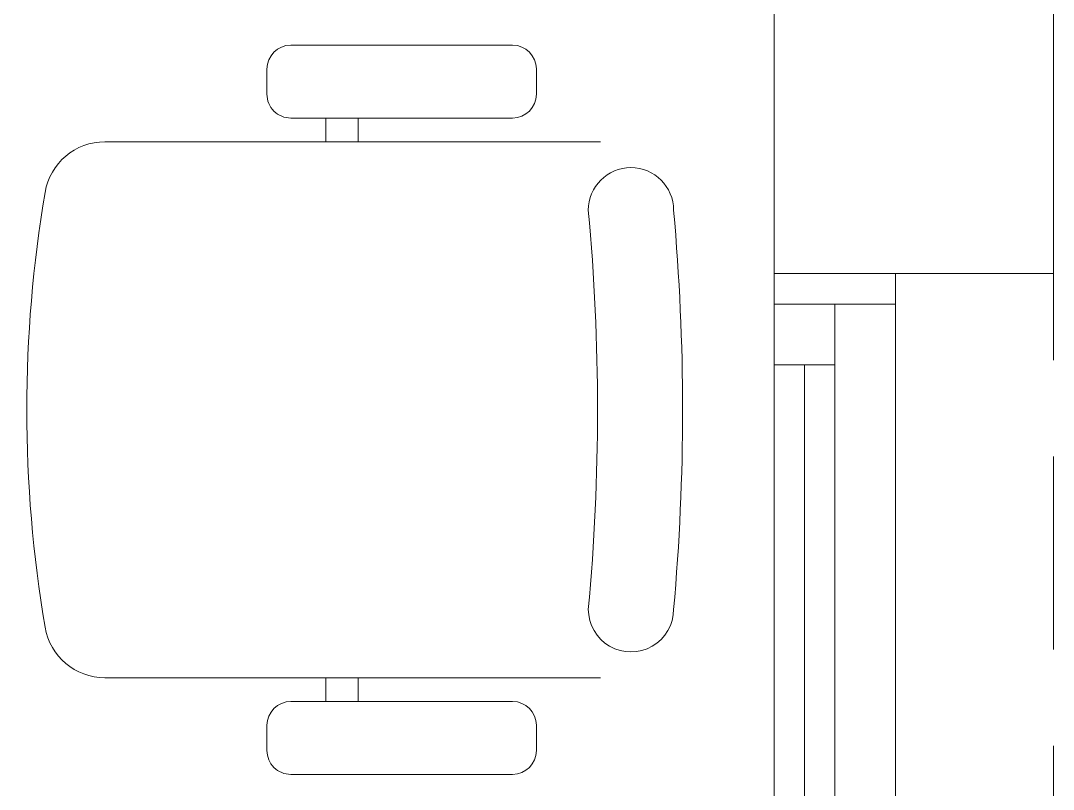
# Model space of a CAD drawing. Header units: inches. Extents: x -501855 to 57169, y -29325 to 19878.
# Drawn here: x 48198 to 49048, y -10522 to -9889 of the extents above; entities that cross this region are included whole.
import ezdxf

# ---------------------------------------------------------------- set-up
doc = ezdxf.new("R2010")
doc.units = ezdxf.units.IN
doc.header["$LTSCALE"] = 25
doc.header["$MEASUREMENT"] = 0
doc.linetypes.add('00-Ground Floor$0$HIDDEN', pattern=[9.525, 6.35, -3.175])
doc.linetypes.add('DASHDOT', pattern=[25.4, 12.7, -6.35, 0, -6.35])
doc.layers.get('0').update_dxf_attribs({"color": 8})
for name, color, linetype, lineweight in [('00-Ground Floor$0$Aluminum', 251, 'Continuous', 5), ('00-Ground Floor$0$LOADING', 253, 'Continuous', 5), ('00-Ground Floor$0$NEW Wall', 166, 'Continuous', 5), ('00-Ground Floor$0$Proj', 251, 'Continuous', 5), ('00-Ground Floor$0$Walls', 251, 'Continuous', 5), ('E-LITE-CLNG-CNDT', 6, 'DASHDOT', 35)]:
    doc.layers.add(name, color=color, linetype=linetype, lineweight=lineweight)

# ---------------------------------------------------------------- blocks, each defined once
blk = doc.blocks.new('*X154')
at = {"color": 0}
for p, q in [((5, 3), (5, 3)), ((5, 3), (5, 3)), ((5, 3), (5, 3)), ((5, 3), (5, 3)), ((5, 3), (5, 3)), ((5, 3), (5, 3)), ((5, 3), (5, 3)), ((5, 3), (5, 3)), ((5, 3), (5, 3)), ((5, 3), (5, 3)), ((5, 3), (5, 3)), ((5, 3), (5, 3)), ((5, 3), (5, 3)), ((5, 3), (5, 3)), ((5, 3), (5, 3)), ((5, 3), (5, 3)), ((5, 3), (5, 3)), ((5, 3), (5, 3)), ((5, 3), (5, 3)), ((5, 3), (5, 3)), ((5, 3), (5, 3)), ((5, 3), (5, 3)), ((5, 3), (5, 3)), ((5, 3), (5, 3)), ((5, 3), (5, 3)), ((5, 3), (5, 3)), ((5, 3), (5, 3)), ((5, 3), (5, 3)), ((5, 3), (5, 3)), ((5, 3), (5, 3)), ((5, 3), (5, 3)), ((5, 3), (5, 3)), ((5, 3), (5, 3)), ((5, 3), (5, 3)), ((5, 3), (5, 3)), ((5, 3), (5, 3)), ((5, 3), (5, 3)), ((5, 3), (5, 3)), ((5, 3), (5, 3)), ((5, 3), (5, 3)), ((5, 3), (5, 3)), ((5, 3), (5, 3)), ((5, 3), (5, 3)), ((5, 3), (5, 3)), ((5, 3), (5, 3)), ((5, 3), (5, 3)), ((5, 3), (5, 3)), ((5, 3), (5, 3)), ((5, 3), (5, 3)), ((5, 3), (5, 3)), ((5, 3), (5, 3)), ((5, 3), (5, 3)), ((5, 3), (5, 3)), ((5, 3), (5, 3)), ((5, 3), (5, 3)), ((5, 3), (5, 3)), ((5, 3), (5, 3)), ((5, 3), (5, 3)), ((5, 3), (5, 3)), ((5, 3), (5, 3)), ((5, 3), (5, 3)), ((5, 3), (5, 3)), ((5, 3), (5, 3)), ((5, 3), (5, 3)), ((5, 3), (5, 3)), ((5, 3), (5, 3)), ((6, 3), (5, 3)), ((5, 3), (5, 3)), ((6, 3), (5, 3)), ((5, 3), (5, 3)), ((6, 3), (5, 3)), ((5, 3), (5, 3)), ((6, 3), (5, 3)), ((5, 3), (5, 3)), ((5, 3), (5, 3)), ((5, 3), (5, 3)), ((5, 3), (5, 3)), ((5, 3), (5, 3)), ((5, 3), (5, 3)), ((5, 3), (5, 3)), ((5, 3), (5, 3)), ((5, 3), (5, 3)), ((5, 3), (5, 3)), ((5, 3), (5, 3)), ((5, 3), (5, 3)), ((5, 3), (5, 3)), ((5, 3), (5, 3)), ((5, 3), (5, 3)), ((5, 3), (5, 3)), ((5, 3), (5, 3)), ((5, 3), (5, 3)), ((5, 3), (5, 3)), ((5, 3), (5, 3)), ((5, 3), (5, 3)), ((5, 3), (5, 3)), ((5, 3), (5, 3)), ((6, 3), (6, 3)), ((6, 3), (6, 3)), ((6, 3), (6, 3)), ((6, 3), (6, 3)), ((6, 3), (6, 3)), ((6, 3), (6, 3)), ((6, 3), (6, 3)), ((6, 3), (6, 3)), ((6, 3), (6, 3)), ((6, 3), (6, 3)), ((6, 3), (6, 3)), ((6, 3), (6, 3)), ((6, 3), (6, 3)), ((6, 3), (6, 3)), ((6, 3), (6, 3)), ((6, 3), (6, 3)), ((6, 3), (6, 3)), ((6, 3), (6, 3)), ((6, 3), (6, 3)), ((6, 3), (6, 3)), ((6, 3), (6, 3)), ((6, 3), (6, 3)), ((6, 3), (6, 3)), ((6, 3), (6, 3)), ((6, 3), (6, 3)), ((6, 3), (6, 3)), ((6, 3), (6, 3)), ((6, 3), (6, 3)), ((6, 3), (6, 3)), ((6, 3), (6, 3)), ((6, 3), (6, 3)), ((6, 3), (6, 3)), ((6, 3), (6, 3)), ((6, 3), (6, 3)), ((6, 3), (6, 3)), ((6, 3), (6, 3)), ((6, 3), (6, 3)), ((6, 3), (6, 3)), ((6, 3), (6, 3)), ((6, 3), (6, 3)), ((6, 3), (6, 3)), ((6, 3), (6, 3)), ((6, 3), (6, 3)), ((6, 3), (6, 3)), ((6, 3), (6, 3)), ((6, 3), (6, 3)), ((6, 3), (6, 3)), ((6, 3), (6, 3)), ((6, 3), (6, 3)), ((6, 3), (6, 3)), ((6, 3), (6, 3)), ((6, 3), (6, 3)), ((6, 3), (6, 3)), ((6, 3), (6, 3)), ((6, 3), (6, 3)), ((6, 3), (6, 3)), ((6, 3), (6, 3)), ((6, 3), (6, 3)), ((6, 3), (6, 3)), ((6, 3), (6, 3)), ((6, 3), (6, 3)), ((6, 3), (6, 3)), ((6, 3), (6, 3)), ((6, 3), (6, 3)), ((6, 3), (6, 3)), ((6, 3), (6, 3)), ((6, 3), (6, 3)), ((6, 3), (6, 3)), ((6, 3), (6, 3)), ((6, 3), (6, 3)), ((6, 3), (6, 3)), ((6, 3), (6, 3)), ((6, 3), (6, 3)), ((6, 3), (6, 3)), ((6, 3), (6, 3)), ((6, 3), (6, 3)), ((6, 3), (6, 3)), ((6, 3), (6, 3)), ((6, 3), (6, 3)), ((6, 3), (6, 3)), ((6, 3), (6, 3)), ((6, 3), (6, 3)), ((6, 3), (6, 3)), ((6, 3), (6, 3)), ((6, 3), (6, 3)), ((6, 3), (6, 3)), ((6, 3), (6, 3)), ((6, 3), (6, 3)), ((6, 3), (6, 3)), ((6, 3), (6, 3)), ((6, 3), (6, 3)), ((6, 3), (6, 3)), ((6, 3), (6, 3)), ((6, 3), (6, 3)), ((6, 3), (6, 3)), ((6, 3), (6, 3)), ((6, 3), (6, 3)), ((6, 3), (6, 3)), ((6, 3), (6, 3)), ((6, 3), (6, 3)), ((6, 3), (6, 3)), ((6, 3), (6, 3)), ((6, 3), (6, 3)), ((6, 3), (6, 3)), ((6, 3), (6, 3)), ((6, 3), (6, 3)), ((6, 3), (6, 3)), ((6, 3), (6, 3)), ((6, 3), (6, 3)), ((6, 3), (6, 3)), ((6, 3), (6, 3)), ((6, 3), (6, 3)), ((6, 3), (6, 3)), ((6, 3), (6, 3)), ((6, 3), (6, 3)), ((6, 3), (6, 3)), ((6, 3), (6, 3)), ((6, 3), (6, 3)), ((6, 3), (6, 3)), ((6, 3), (6, 3)), ((6, 3), (6, 3)), ((6, 3), (6, 3)), ((6, 3), (6, 3)), ((6, 3), (6, 3)), ((6, 3), (6, 3)), ((6, 3), (6, 3)), ((6, 3), (6, 3)), ((6, 3), (6, 3)), ((6, 3), (6, 3)), ((6, 3), (6, 3)), ((6, 3), (6, 3)), ((6, 3), (6, 3)), ((6, 3), (6, 3)), ((6, 3), (6, 3)), ((6, 3), (6, 3)), ((6, 3), (6, 3)), ((6, 3), (6, 3)), ((6, 3), (6, 3)), ((6, 3), (6, 3)), ((6, 3), (6, 3)), ((6, 3), (6, 3)), ((6, 3), (6, 3)), ((6, 3), (6, 3)), ((6, 3), (6, 3)), ((6, 3), (6, 3)), ((6, 3), (6, 3)), ((6, 3), (6, 3)), ((6, 3), (6, 3)), ((6, 3), (6, 3)), ((6, 3), (6, 3)), ((6, 3), (6, 3)), ((6, 3), (6, 3)), ((6, 3), (6, 3)), ((6, 3), (6, 3)), ((6, 3), (6, 3)), ((6, 3), (6, 3)), ((6, 3), (6, 3)), ((6, 3), (6, 3)), ((6, 3), (6, 3)), ((6, 3), (6, 3)), ((6, 3), (6, 3)), ((6, 3), (6, 3)), ((6, 3), (6, 3)), ((6, 3), (6, 3)), ((6, 3), (6, 3)), ((6, 3), (6, 3)), ((6, 3), (6, 3)), ((6, 3), (6, 3)), ((6, 3), (6, 3)), ((6, 3), (6, 3)), ((6, 3), (6, 3)), ((6, 3), (6, 3)), ((6, 3), (6, 3)), ((6, 3), (6, 3)), ((6, 3), (6, 3)), ((6, 3), (6, 3)), ((6, 3), (6, 3)), ((6, 3), (6, 3)), ((6, 3), (6, 3)), ((6, 3), (6, 3)), ((6, 3), (6, 3)), ((6, 3), (6, 3)), ((6, 3), (6, 3)), ((6, 3), (6, 3)), ((6, 3), (6, 3)), ((6, 3), (6, 3)), ((6, 3), (6, 3)), ((6, 3), (6, 3)), ((6, 3), (6, 3)), ((6, 3), (6, 3)), ((6, 3), (6, 3)), ((6, 3), (6, 3)), ((6, 3), (6, 3)), ((6, 3), (6, 3)), ((6, 3), (6, 3)), ((6, 3), (6, 3)), ((6, 3), (6, 3)), ((6, 3), (6, 3)), ((6, 3), (6, 3)), ((6, 3), (6, 3)), ((6, 3), (6, 3)), ((6, 3), (6, 3)), ((6, 3), (6, 3)), ((6, 3), (6, 3)), ((6, 3), (5, 3)), ((6, 3), (5, 3)), ((6, 3), (5, 3)), ((6, 3), (5, 3)), ((6, 3), (5, 3)), ((6, 3), (6, 3)), ((6, 3), (6, 3)), ((6, 3), (6, 3)), ((6, 3), (6, 3)), ((6, 3), (6, 3)), ((6, 3), (6, 3)), ((6, 3), (6, 3)), ((6, 3), (6, 3)), ((6, 3), (6, 3)), ((6, 3), (6, 3)), ((6, 3), (6, 3)), ((6, 3), (6, 3)), ((6, 3), (6, 3)), ((6, 3), (6, 3)), ((6, 3), (6, 3)), ((6, 3), (6, 3)), ((6, 3), (6, 3)), ((6, 3), (6, 3)), ((6, 3), (6, 3)), ((6, 3), (6, 3)), ((6, 3), (6, 3)), ((6, 3), (6, 3)), ((6, 3), (6, 3)), ((6, 3), (6, 3)), ((6, 3), (6, 3)), ((6, 3), (6, 3)), ((6, 3), (6, 3)), ((6, 3), (6, 3)), ((6, 3), (6, 3)), ((6, 3), (6, 3)), ((6, 3), (6, 3)), ((6, 3), (6, 3)), ((6, 3), (6, 3)), ((6, 3), (6, 3)), ((6, 3), (6, 3)), ((6, 3), (6, 3)), ((6, 3), (6, 3)), ((6, 3), (6, 3)), ((6, 3), (6, 3)), ((6, 3), (6, 3)), ((6, 3), (6, 3)), ((6, 3), (6, 3)), ((6, 3), (6, 3)), ((6, 3), (6, 3)), ((6, 3), (6, 3)), ((6, 3), (6, 3)), ((6, 3), (6, 3)), ((6, 3), (6, 3)), ((6, 3), (6, 3)), ((6, 3), (6, 3)), ((6, 3), (6, 3)), ((6, 3), (6, 3)), ((6, 3), (6, 3)), ((6, 3), (6, 3)), ((6, 3), (6, 3)), ((6, 3), (6, 3)), ((6, 3), (6, 3)), ((6, 3), (6, 3)), ((6, 3), (6, 3)), ((6, 3), (6, 3)), ((6, 3), (6, 3)), ((6, 3), (6, 3)), ((6, 3), (6, 3)), ((6, 3), (6, 3)), ((6, 3), (6, 3)), ((6, 3), (6, 3)), ((6, 3), (6, 3)), ((6, 3), (6, 3)), ((6, 3), (6, 3)), ((6, 3), (6, 3)), ((6, 3), (6, 3)), ((6, 3), (6, 3)), ((6, 3), (6, 3)), ((6, 3), (6, 3)), ((6, 3), (6, 3)), ((6, 3), (6, 3)), ((6, 3), (6, 3)), ((6, 3), (6, 3)), ((6, 3), (6, 3)), ((6, 3), (6, 3)), ((6, 3), (6, 3)), ((6, 3), (6, 3)), ((6, 3), (6, 3)), ((6, 3), (6, 3)), ((6, 3), (6, 3)), ((6, 3), (6, 3)), ((6, 3), (6, 3)), ((6, 3), (6, 3)), ((6, 3), (6, 3)), ((6, 3), (6, 3)), ((6, 3), (6, 3)), ((6, 3), (6, 3)), ((6, 3), (6, 3)), ((6, 3), (6, 3)), ((6, 3), (6, 3)), ((6, 3), (6, 3)), ((6, 3), (6, 3)), ((6, 3), (6, 3)), ((6, 3), (6, 3)), ((6, 3), (6, 3)), ((6, 3), (6, 3)), ((6, 3), (6, 3)), ((6, 3), (6, 3)), ((6, 3), (6, 3)), ((6, 3), (6, 3)), ((6, 3), (6, 3)), ((6, 3), (6, 3)), ((6, 3), (6, 3)), ((6, 3), (6, 3)), ((6, 3), (6, 3)), ((6, 3), (6, 3)), ((6, 3), (6, 3)), ((6, 3), (6, 3)), ((6, 3), (6, 3)), ((6, 3), (6, 3)), ((6, 3), (6, 3)), ((6, 3), (6, 3)), ((6, 3), (6, 3)), ((6, 3), (6, 3)), ((6, 3), (6, 3)), ((6, 3), (6, 3)), ((6, 3), (6, 3)), ((6, 3), (6, 3)), ((6, 3), (6, 3)), ((6, 3), (6, 3)), ((6, 3), (6, 3)), ((6, 3), (6, 3)), ((6, 3), (6, 3)), ((6, 3), (6, 3)), ((6, 3), (6, 3)), ((6, 3), (6, 3)), ((6, 3), (6, 3)), ((6, 3), (6, 3)), ((6, 3), (6, 3)), ((6, 3), (6, 3)), ((6, 3), (6, 3)), ((6, 3), (6, 3)), ((6, 3), (6, 3)), ((6, 3), (6, 3)), ((6, 3), (6, 3)), ((6, 3), (6, 3)), ((6, 3), (6, 3)), ((6, 3), (6, 3)), ((6, 3), (6, 3)), ((6, 3), (6, 3)), ((6, 3), (6, 3)), ((6, 3), (6, 3)), ((6, 3), (6, 3)), ((6, 3), (6, 3)), ((6, 3), (6, 3)), ((6, 3), (6, 3)), ((6, 3), (6, 3)), ((6, 3), (6, 3)), ((6, 3), (6, 3)), ((6, 3), (6, 3)), ((6, 3), (6, 3)), ((6, 3), (6, 3)), ((6, 3), (6, 3)), ((6, 3), (6, 3)), ((6, 3), (6, 3)), ((6, 3), (6, 3)), ((6, 3), (6, 3)), ((6, 3), (6, 3)), ((6, 3), (6, 3)), ((6, 3), (6, 3)), ((6, 3), (6, 3)), ((6, 3), (6, 3)), ((6, 3), (6, 3)), ((6, 3), (6, 3)), ((6, 3), (6, 3)), ((6, 3), (6, 3)), ((6, 3), (6, 3)), ((6, 3), (6, 3)), ((6, 3), (6, 3)), ((6, 3), (6, 3)), ((6, 3), (6, 3)), ((6, 3), (6, 3)), ((6, 3), (6, 3)), ((6, 3), (6, 3)), ((6, 3), (6, 3)), ((6, 3), (6, 3)), ((6, 3), (6, 3)), ((6, 3), (6, 3)), ((6, 3), (6, 3)), ((6, 3), (6, 3)), ((6, 3), (6, 3)), ((6, 3), (6, 3)), ((6, 3), (6, 3)), ((6, 3), (6, 3)), ((6, 3), (6, 3)), ((6, 3), (6, 3)), ((6, 3), (6, 3)), ((6, 3), (6, 3)), ((6, 3), (6, 3)), ((6, 3), (6, 3)), ((6, 3), (6, 3)), ((6, 3), (6, 3)), ((6, 3), (6, 3)), ((6, 3), (6, 3)), ((6, 3), (6, 3)), ((6, 3), (6, 3)), ((6, 3), (6, 3)), ((6, 3), (6, 3)), ((6, 3), (6, 3)), ((6, 3), (6, 3)), ((6, 3), (6, 3)), ((6, 3), (6, 3)), ((6, 3), (6, 3)), ((6, 3), (6, 3)), ((6, 3), (6, 3)), ((6, 3), (6, 3)), ((6, 3), (6, 3)), ((6, 3), (6, 3)), ((6, 3), (6, 3)), ((6, 3), (6, 3)), ((6, 3), (6, 3)), ((6, 3), (6, 3)), ((6, 3), (6, 3)), ((6, 3), (6, 3)), ((6, 3), (6, 3)), ((6, 3), (6, 3)), ((6, 3), (6, 3)), ((6, 3), (6, 3)), ((6, 3), (6, 3)), ((6, 3), (6, 3)), ((6, 3), (6, 3)), ((6, 3), (6, 3)), ((6, 3), (6, 3)), ((6, 3), (6, 3)), ((6, 3), (6, 3)), ((6, 3), (6, 3)), ((6, 3), (6, 3)), ((6, 3), (6, 3)), ((6, 3), (6, 3)), ((6, 3), (6, 3)), ((6, 3), (6, 3)), ((6, 3), (6, 3)), ((6, 3), (6, 3)), ((6, 3), (6, 3)), ((6, 3), (6, 3)), ((6, 3), (6, 3)), ((6, 3), (6, 3)), ((6, 3), (6, 3)), ((6, 3), (6, 3)), ((6, 3), (6, 3)), ((6, 3), (6, 3)), ((6, 3), (6, 3)), ((6, 3), (6, 3)), ((6, 3), (6, 3)), ((6, 3), (6, 3)), ((6, 3), (6, 3)), ((6, 3), (6, 3)), ((6, 3), (6, 3)), ((6, 3), (6, 3)), ((6, 3), (6, 3)), ((6, 3), (6, 3)), ((6, 3), (6, 3)), ((6, 3), (6, 3)), ((6, 3), (6, 3)), ((6, 3), (6, 3)), ((6, 3), (6, 3)), ((6, 3), (6, 3)), ((6, 3), (6, 3)), ((6, 3), (6, 3)), ((6, 3), (6, 3)), ((6, 3), (6, 3)), ((6, 3), (6, 3)), ((6, 3), (6, 3)), ((6, 3), (6, 3)), ((6, 3), (6, 3)), ((6, 3), (6, 3)), ((6, 3), (6, 3)), ((6, 3), (6, 3)), ((6, 3), (6, 3)), ((6, 3), (6, 3)), ((6, 3), (6, 3)), ((6, 3), (6, 3)), ((6, 3), (6, 3)), ((6, 3), (6, 3)), ((6, 3), (6, 3)), ((6, 3), (6, 3)), ((6, 3), (6, 3)), ((6, 3), (6, 3)), ((6, 3), (6, 3)), ((6, 3), (6, 3)), ((6, 3), (6, 3)), ((6, 3), (6, 3)), ((6, 3), (6, 3)), ((6, 3), (6, 3)), ((6, 3), (6, 3)), ((6, 3), (6, 3)), ((6, 3), (6, 3)), ((6, 3), (6, 3)), ((6, 3), (6, 3)), ((6, 3), (6, 3)), ((6, 3), (6, 3)), ((6, 3), (6, 3)), ((6, 3), (6, 3)), ((6, 3), (6, 3)), ((6, 3), (6, 3)), ((6, 3), (6, 3)), ((6, 3), (6, 3)), ((6, 3), (6, 3)), ((6, 3), (6, 3)), ((6, 3), (6, 3)), ((6, 3), (6, 3)), ((6, 3), (6, 3)), ((6, 3), (6, 3)), ((6, 3), (6, 3)), ((6, 3), (6, 3)), ((6, 3), (6, 3)), ((6, 3), (6, 3)), ((6, 3), (6, 3)), ((6, 3), (6, 3)), ((6, 3), (6, 3)), ((6, 3), (6, 3)), ((6, 3), (6, 3))]:
    blk.add_line(p, q, dxfattribs=at)
blk = doc.blocks.new('*X155')
at = {"color": 0}
for p, q in [((13, 1), (13, 1)), ((13, 1), (13, 1)), ((13, 1), (13, 1)), ((13, 1), (13, 1)), ((13, 1), (13, 1)), ((13, 1), (13, 1)), ((13, 1), (13, 1)), ((13, 1), (13, 1)), ((13, 1), (13, 1)), ((13, 1), (13, 1)), ((13, 1), (13, 1)), ((13, 1), (13, 1)), ((13, 1), (13, 1)), ((13, 1), (13, 1)), ((13, 1), (13, 1)), ((13, 1), (14, 1)), ((13, 1), (14, 1)), ((13, 1), (14, 1)), ((13, 1), (13, 1)), ((13, 1), (13, 1)), ((13, 1), (13, 1)), ((13, 1), (13, 1)), ((13, 1), (13, 1)), ((13, 1), (13, 1)), ((13, 1), (13, 1)), ((13, 1), (13, 1)), ((13, 1), (13, 1)), ((13, 1), (13, 1)), ((13, 1), (13, 1)), ((13, 1), (13, 1)), ((13, 1), (13, 1)), ((13, 1), (13, 1)), ((13, 1), (13, 1)), ((13, 1), (13, 1)), ((13, 1), (13, 1)), ((13, 1), (13, 1)), ((13, 1), (13, 1)), ((13, 1), (13, 1)), ((13, 1), (13, 1)), ((13, 1), (13, 1)), ((13, 1), (13, 1)), ((13, 1), (13, 1)), ((13, 1), (13, 1)), ((13, 1), (13, 1)), ((13, 1), (13, 1)), ((13, 1), (13, 1)), ((13, 1), (13, 1)), ((13, 1), (13, 1)), ((13, 1), (13, 1)), ((13, 1), (13, 1)), ((13, 1), (13, 1)), ((13, 1), (13, 1)), ((13, 1), (13, 1)), ((13, 1), (13, 1)), ((13, 1), (13, 1)), ((13, 1), (13, 1)), ((13, 1), (13, 1)), ((13, 1), (13, 1)), ((13, 1), (13, 1)), ((13, 1), (13, 1)), ((13, 1), (13, 1)), ((13, 1), (13, 1)), ((13, 1), (13, 1)), ((13, 1), (13, 1)), ((13, 1), (13, 1)), ((13, 1), (13, 1)), ((13, 1), (13, 1)), ((13, 1), (13, 1)), ((13, 1), (13, 1)), ((13, 1), (13, 1)), ((13, 1), (13, 1)), ((13, 1), (13, 1)), ((13, 1), (13, 1)), ((13, 1), (13, 1)), ((13, 1), (13, 1)), ((13, 1), (13, 1)), ((13, 1), (13, 1)), ((13, 1), (13, 1)), ((13, 1), (13, 1)), ((13, 1), (13, 1)), ((13, 1), (13, 1)), ((13, 1), (13, 1)), ((13, 1), (13, 1)), ((13, 1), (13, 1)), ((13, 1), (13, 1)), ((13, 1), (13, 1)), ((13, 1), (13, 1)), ((13, 1), (13, 1)), ((13, 1), (13, 1)), ((13, 1), (13, 1)), ((13, 1), (13, 1)), ((13, 1), (13, 1)), ((13, 1), (13, 1)), ((13, 1), (13, 1)), ((13, 1), (13, 1)), ((13, 1), (13, 1)), ((13, 1), (13, 1)), ((13, 1), (13, 1)), ((13, 1), (13, 1)), ((13, 1), (13, 1)), ((13, 1), (13, 1)), ((13, 1), (13, 1)), ((13, 1), (13, 1)), ((13, 1), (13, 1)), ((13, 1), (13, 1)), ((13, 1), (13, 1)), ((13, 1), (13, 1)), ((13, 1), (13, 1)), ((13, 1), (13, 1)), ((13, 1), (13, 1)), ((13, 1), (13, 1)), ((13, 1), (13, 1)), ((13, 1), (13, 1)), ((13, 1), (13, 1)), ((13, 1), (13, 1)), ((13, 1), (13, 1)), ((13, 1), (13, 1)), ((13, 1), (13, 1)), ((13, 1), (13, 1)), ((13, 1), (13, 1)), ((13, 1), (13, 1)), ((13, 1), (13, 1)), ((13, 1), (13, 1)), ((13, 1), (14, 1)), ((13, 0), (13, 0)), ((13, 0), (13, 0)), ((13, 0), (13, 0)), ((13, 0), (13, 0)), ((13, 0), (13, 0)), ((13, 0), (13, 0)), ((13, 0), (13, 0)), ((13, 0), (13, 0)), ((13, 0), (13, 0)), ((13, 0), (13, 0)), ((13, 0), (13, 0)), ((13, 0), (13, 0)), ((13, 0), (13, 0)), ((13, 0), (13, 0)), ((13, 0), (13, 0)), ((13, 0), (13, 0)), ((13, 0), (13, 0)), ((13, 0), (13, 0)), ((13, 0), (13, 0)), ((13, 0), (13, 0)), ((13, 0), (13, 0)), ((13, 0), (13, 0)), ((13, 0), (13, 0)), ((13, 0), (13, 0)), ((13, 0), (13, 0)), ((13, 0), (13, 0)), ((13, 0), (13, 0)), ((13, 0), (13, 0)), ((13, 0), (13, 0)), ((13, 0), (13, 0)), ((13, 0), (13, 0)), ((13, 0), (13, 0)), ((13, 0), (13, 0)), ((13, 0), (13, 0)), ((13, 0), (13, 0)), ((13, 0), (13, 0)), ((13, 0), (13, 0)), ((13, 0), (13, 0)), ((13, 0), (13, 0)), ((13, 0), (13, 0)), ((13, 0), (13, 0)), ((13, 0), (13, 0)), ((13, 0), (13, 0)), ((13, 0), (13, 0)), ((13, 0), (13, 0)), ((13, 0), (13, 0)), ((13, 0), (13, 0)), ((13, 0), (13, 0)), ((13, 0), (14, 0)), ((13, 0), (14, 0)), ((13, 0), (13, 0)), ((13, 0), (14, 0)), ((14, 1), (14, 1)), ((14, 1), (14, 1)), ((14, 1), (14, 1)), ((14, 1), (14, 1)), ((14, 1), (14, 1)), ((14, 1), (14, 1)), ((14, 1), (14, 1)), ((14, 1), (14, 1)), ((14, 1), (14, 1)), ((14, 1), (14, 1)), ((14, 1), (14, 1)), ((14, 1), (14, 1)), ((14, 1), (14, 1)), ((14, 1), (14, 1)), ((14, 1), (14, 1)), ((14, 1), (14, 1)), ((14, 1), (14, 1)), ((14, 1), (14, 1)), ((14, 1), (14, 1)), ((14, 1), (14, 1)), ((14, 1), (14, 1)), ((14, 1), (14, 1)), ((14, 1), (14, 1)), ((14, 1), (14, 1)), ((14, 1), (14, 1)), ((14, 1), (14, 1)), ((14, 1), (14, 1)), ((14, 1), (14, 1)), ((14, 1), (14, 1)), ((14, 1), (14, 1)), ((14, 1), (14, 1)), ((14, 1), (14, 1)), ((14, 1), (14, 1)), ((14, 1), (14, 1)), ((14, 1), (14, 1)), ((14, 1), (14, 1)), ((14, 1), (14, 1)), ((14, 1), (14, 1)), ((14, 1), (14, 1)), ((14, 1), (14, 1)), ((14, 1), (14, 1)), ((14, 1), (14, 1)), ((14, 1), (14, 1)), ((14, 1), (14, 1)), ((14, 1), (14, 1)), ((14, 1), (14, 1)), ((14, 1), (14, 1)), ((14, 1), (14, 1)), ((14, 1), (14, 1)), ((14, 1), (14, 1)), ((14, 1), (14, 1)), ((14, 1), (14, 1)), ((14, 1), (14, 1)), ((14, 1), (14, 1)), ((14, 1), (14, 1)), ((14, 1), (14, 1)), ((14, 1), (14, 1)), ((14, 1), (14, 1)), ((14, 1), (14, 1)), ((14, 1), (14, 1)), ((14, 1), (14, 1)), ((14, 1), (14, 1)), ((14, 1), (14, 1)), ((14, 1), (14, 1)), ((14, 1), (14, 1)), ((14, 1), (14, 1)), ((14, 1), (14, 1)), ((14, 1), (14, 1)), ((14, 1), (14, 1)), ((14, 1), (14, 1)), ((14, 1), (14, 1)), ((14, 1), (14, 1)), ((14, 1), (14, 1)), ((14, 1), (14, 1)), ((14, 1), (14, 1)), ((14, 1), (14, 1)), ((14, 1), (14, 1)), ((14, 1), (14, 1)), ((14, 1), (14, 1)), ((14, 1), (14, 1)), ((14, 1), (14, 1)), ((14, 1), (14, 1)), ((14, 1), (14, 1)), ((14, 1), (14, 1)), ((14, 1), (14, 1)), ((14, 1), (14, 1)), ((14, 1), (14, 1)), ((14, 1), (14, 1)), ((14, 1), (14, 1)), ((14, 1), (14, 1)), ((14, 1), (14, 1)), ((14, 1), (14, 1)), ((14, 1), (14, 1)), ((14, 1), (14, 1)), ((14, 0), (14, 0)), ((14, 0), (14, 0)), ((14, 0), (14, 0)), ((14, 0), (14, 0)), ((14, 0), (14, 0)), ((14, 0), (14, 0)), ((14, 0), (14, 0)), ((14, 0), (14, 0)), ((14, 0), (14, 0)), ((14, 0), (14, 0)), ((14, 0), (14, 0)), ((14, 0), (14, 0)), ((14, 0), (14, 0)), ((14, 0), (14, 0)), ((14, 0), (14, 0)), ((14, 0), (14, 0)), ((14, 0), (14, 0)), ((14, 0), (14, 0)), ((14, 0), (14, 0)), ((14, 0), (14, 0)), ((14, 0), (14, 0)), ((14, 0), (14, 0)), ((14, 0), (14, 0)), ((14, 0), (14, 0)), ((14, 0), (14, 0)), ((14, 0), (14, 0)), ((14, 0), (14, 0)), ((14, 0), (14, 0)), ((14, 0), (14, 0)), ((14, 0), (14, 0)), ((14, 0), (14, 0)), ((14, 0), (14, 0)), ((14, 0), (14, 0)), ((14, 0), (14, 0)), ((14, 0), (14, 0)), ((14, 0), (14, 0)), ((14, 0), (14, 0)), ((14, 0), (14, 0)), ((14, 0), (14, 0)), ((14, 0), (14, 0)), ((14, 0), (14, 0)), ((14, 0), (14, 0)), ((14, 0), (14, 0)), ((14, 0), (14, 0)), ((14, 0), (14, 0)), ((14, 0), (14, 0)), ((14, 0), (14, 0)), ((14, 0), (14, 0)), ((13, 0), (13, 0)), ((13, 0), (14, 0)), ((13, 0), (13, 0)), ((13, 0), (14, 0)), ((13, 0), (13, 0)), ((13, 0), (14, 0)), ((13, 0), (13, 0)), ((13, 0), (13, 0)), ((13, 0), (13, 0)), ((13, 0), (13, 0)), ((13, 0), (14, 0)), ((13, 0), (13, 0)), ((13, 0), (14, 0)), ((13, 0), (13, 0)), ((13, 0), (14, 0)), ((13, 0), (13, 0)), ((13, 0), (14, 0)), ((13, 0), (13, 0)), ((13, 0), (14, 0)), ((13, 0), (13, 0)), ((13, 0), (14, 0)), ((13, 0), (13, 0)), ((13, 0), (14, 0)), ((13, 0), (13, 0)), ((13, 0), (13, 0)), ((13, 0), (13, 0)), ((13, 0), (14, 0)), ((13, 0), (13, 0)), ((13, 0), (14, 0)), ((13, 0), (13, 0)), ((13, 0), (14, 0)), ((13, 0), (13, 0)), ((13, 0), (14, 0)), ((13, 0), (13, 0)), ((13, 0), (13, 0)), ((13, 0), (13, 0)), ((13, 0), (13, 0)), ((13, 0), (13, 0)), ((13, 0), (13, 0)), ((13, 0), (13, 0)), ((13, 0), (13, 0)), ((13, 0), (13, 0)), ((13, 0), (13, 0)), ((13, 0), (13, 0)), ((13, 0), (13, 0)), ((13, 0), (13, 0)), ((13, 0), (13, 0)), ((13, 0), (13, 0)), ((13, 0), (13, 0)), ((13, 0), (13, 0)), ((13, 0), (13, 0)), ((13, 0), (13, 0)), ((13, 0), (13, 0)), ((13, 0), (13, 0)), ((13, 0), (13, 0)), ((13, 0), (13, 0)), ((13, 0), (13, 0)), ((13, 0), (13, 0)), ((13, 0), (13, 0)), ((13, 0), (13, 0)), ((13, 0), (13, 0)), ((13, 0), (13, 0)), ((13, 0), (13, 0)), ((13, 0), (13, 0)), ((13, -1), (13, -1)), ((13, -1), (13, -1)), ((13, -1), (13, -1)), ((13, -1), (13, -1)), ((13, -1), (13, -1)), ((13, -1), (14, -1)), ((13, -1), (13, -1)), ((14, 0), (14, 0)), ((14, 0), (14, 0)), ((14, 0), (14, 0)), ((14, 0), (14, 0)), ((14, 0), (14, 0)), ((14, 0), (14, 0)), ((14, 0), (14, 0)), ((14, 0), (14, 0)), ((14, 0), (14, 0)), ((14, 0), (14, 0)), ((14, 0), (14, 0)), ((14, 0), (14, 0)), ((14, 0), (14, 0)), ((14, 0), (14, 0)), ((14, 0), (14, 0)), ((13, 0), (14, 0)), ((14, 0), (14, 0)), ((14, 0), (14, 0)), ((14, 0), (14, 0)), ((14, 0), (14, 0)), ((14, 0), (14, 0)), ((14, 0), (14, 0)), ((14, 0), (14, 0)), ((14, 0), (14, 0)), ((14, 0), (14, 0)), ((14, 0), (14, 0)), ((14, 0), (14, 0)), ((14, 0), (14, 0)), ((14, 0), (14, 0)), ((14, 0), (14, 0)), ((14, 0), (14, 0)), ((14, 0), (14, 0)), ((14, 0), (14, 0)), ((14, 0), (14, 0)), ((14, 0), (14, 0)), ((14, 0), (14, 0)), ((14, 0), (14, 0)), ((14, 0), (14, 0)), ((14, 0), (14, 0)), ((14, 0), (14, 0)), ((14, 0), (14, 0)), ((14, 0), (14, 0)), ((14, 0), (14, 0)), ((14, 0), (14, 0)), ((14, 0), (14, 0)), ((14, 0), (14, 0)), ((14, 0), (14, 0)), ((14, 0), (14, 0)), ((14, 0), (14, 0)), ((14, 0), (14, 0)), ((14, -1), (14, -1)), ((14, -1), (14, -1)), ((14, -1), (14, -1)), ((14, -1), (14, -1)), ((14, -1), (14, -1))]:
    blk.add_line(p, q, dxfattribs=at)
blk = doc.blocks.new('00-Ground Floor$0$GF21018-P')
at = {"color": 0}
for p, q in [((-0.2207, 0.47563), (-0.2207, 0.0675)), ((0.22049, 0.47563), (0.22049, 0.0675)), ((-0.2806, 0.34221), (-0.25983, 0.34221)), ((0.25963, 0.34221), (0.2804, 0.34221)), ((-0.30021, 0.32259), (-0.30021, 0.14)), ((-0.24021, 0.32259), (-0.24021, 0.14)), ((0.24001, 0.32259), (0.24001, 0.14)), ((0.30001, 0.32259), (0.30001, 0.14)), ((-0.24021, 0.29372), (-0.2207, 0.29372)), ((0.22049, 0.29372), (0.24001, 0.29372)), ((-0.24021, 0.26708), (-0.2207, 0.26708)), ((0.22049, 0.26708), (0.24001, 0.26708)), ((-0.2806, 0.12039), (-0.25983, 0.12039)), ((0.25963, 0.12039), (0.2804, 0.12039))]:
    blk.add_line(p, q, dxfattribs=at)
for points in [[(0.24001, 0.29372), (0.24001, 0.29372), (0.24001, 0.29372), (0.24001, 0.29372), (0.24001, 0.29372), (0.24001, 0.29372), (0.24001, 0.29372), (0.24001, 0.29372), (0.24001, 0.29372), (0.24001, 0.29372), (0.24001, 0.29372), (0.24001, 0.29372), (0.24001, 0.29372), (0.24001, 0.29372), (0.24001, 0.29372), (0.24001, 0.29372), (0.24001, 0.29372), (0.24001, 0.29372), (0.24001, 0.29372), (0.24001, 0.29372), (0.24001, 0.29372), (0.24001, 0.29372), (0.24001, 0.29372), (0.24001, 0.29372), (0.24001, 0.29372), (0.24001, 0.29372), (0.24001, 0.29372), (0.24001, 0.29372), (0.24001, 0.29372), (0.24001, 0.29372), (0.24001, 0.29372), (0.24001, 0.29372), (0.24001, 0.29372), (0.24001, 0.29372), (0.24001, 0.29372), (0.24001, 0.29372), (0.24001, 0.29372), (0.24001, 0.29372), (0.24001, 0.29372), (0.24001, 0.29372), (0.24001, 0.29372), (0.24001, 0.29372), (0.24001, 0.29372), (0.24001, 0.29372), (0.24001, 0.29372), (0.24001, 0.29372), (0.24001, 0.29372), (0.24001, 0.29372), (0.24001, 0.29372), (0.24001, 0.29372), (0.24001, 0.29372), (0.24001, 0.29372), (0.24001, 0.29372), (0.24001, 0.29372), (0.24001, 0.29372), (0.24001, 0.29372), (0.24001, 0.29372), (0.24001, 0.29372), (0.24001, 0.29372), (0.24001, 0.29372), (0.24001, 0.29372), (0.24001, 0.29372), (0.24001, 0.29372), (0.24001, 0.29372), (0.24001, 0.29372), (0.24001, 0.29372), (0.24001, 0.29372), (0.24001, 0.29372), (0.24001, 0.29372), (0.24001, 0.29372), (0.24001, 0.29372), (0.24001, 0.29372), (0.24001, 0.29372), (0.24001, 0.29372), (0.24001, 0.29372), (0.24001, 0.29372), (0.24001, 0.29372), (0.24001, 0.29372), (0.24001, 0.29372), (0.24001, 0.29372), (0.24001, 0.29372), (0.24001, 0.29372), (0.24001, 0.29372), (0.24001, 0.29372), (0.24001, 0.29372), (0.24001, 0.29372), (0.24001, 0.29372), (0.24001, 0.29372), (0.24001, 0.29372), (0.24001, 0.29372), (0.24001, 0.29372), (0.24001, 0.29372), (0.24001, 0.29372), (0.24001, 0.29372), (0.24001, 0.29372), (0.24001, 0.29372), (0.24001, 0.29372), (0.24001, 0.29372), (0.24001, 0.29372), (0.24001, 0.29372), (0.24001, 0.29372), (0.24001, 0.29372), (0.24001, 0.29372), (0.24001, 0.29372), (0.24001, 0.29372), (0.24001, 0.29372), (0.24001, 0.29372), (0.24001, 0.29372), (0.24001, 0.29372), (0.24001, 0.29372), (0.24001, 0.29372), (0.24001, 0.29372), (0.24001, 0.29372), (0.24001, 0.29372), (0.24001, 0.29372), (0.24001, 0.29372), (0.24001, 0.29372), (0.24001, 0.29372), (0.24001, 0.29372), (0.24001, 0.29372), (0.24001, 0.29372), (0.24001, 0.29372), (0.24001, 0.29372), (0.24001, 0.29372), (0.24001, 0.29372), (0.24001, 0.29372), (0.24001, 0.29372), (0.24001, 0.29372), (0.24001, 0.29372), (0.24001, 0.29372), (0.24001, 0.29372), (0.24001, 0.29372), (0.24001, 0.29372), (0.24001, 0.29372), (0.24001, 0.29372), (0.24001, 0.29372), (0.24001, 0.29372), (0.24001, 0.29372), (0.24001, 0.29372), (0.24001, 0.29372), (0.24001, 0.29372), (0.24001, 0.29372), (0.24001, 0.29372), (0.24001, 0.29372), (0.24001, 0.29372), (0.24001, 0.29372), (0.24001, 0.29372), (0.24001, 0.29372), (0.24001, 0.29372), (0.24001, 0.29372), (0.24001, 0.29372), (0.24001, 0.29372), (0.24001, 0.29372), (0.24001, 0.29372), (0.24001, 0.29372), (0.24001, 0.29372), (0.24001, 0.29372), (0.24001, 0.29372), (0.24001, 0.29372), (0.24001, 0.29372), (0.24001, 0.29372), (0.24001, 0.29372), (0.24001, 0.29372), (0.24001, 0.29372), (0.24001, 0.29372), (0.24001, 0.29372), (0.24001, 0.29372), (0.24001, 0.29372), (0.24001, 0.29372), (0.24001, 0.29372), (0.24001, 0.29372), (0.24001, 0.29372), (0.24001, 0.29372), (0.24001, 0.29372), (0.24001, 0.29372), (0.24001, 0.29372), (0.24001, 0.29372), (0.24001, 0.29372), (0.24001, 0.29372), (0.24001, 0.29372), (0.24001, 0.29372), (0.24001, 0.29372), (0.24001, 0.29372), (0.24001, 0.29372), (0.24001, 0.29372), (0.24001, 0.29372), (0.24001, 0.29372), (0.24001, 0.29372), (0.24001, 0.29372), (0.24001, 0.29372), (0.24001, 0.29372), (0.24001, 0.29372), (0.24001, 0.29372), (0.24001, 0.29372), (0.24001, 0.29372), (0.24001, 0.29372), (0.24001, 0.29372), (0.24001, 0.29372), (0.24001, 0.29372), (0.24001, 0.29372), (0.24001, 0.29372), (0.24001, 0.29372), (0.24001, 0.29372), (0.24001, 0.29372), (0.24001, 0.29372), (0.24001, 0.29372), (0.24001, 0.29372), (0.24001, 0.29372), (0.24001, 0.29372), (0.24001, 0.29372), (0.24001, 0.29372), (0.24001, 0.29372), (0.24001, 0.29372), (0.24001, 0.29372), (0.24001, 0.29372), (0.24001, 0.29372), (0.24001, 0.29372), (0.24001, 0.29372), (0.24001, 0.29372), (0.24001, 0.29372), (0.24001, 0.29372), (0.24001, 0.29372), (0.24001, 0.29372), (0.24001, 0.29372), (0.24001, 0.29372), (0.24001, 0.29372), (0.24001, 0.29372), (0.24001, 0.29372), (0.24001, 0.29372), (0.24001, 0.29372), (0.24001, 0.29372), (0.24001, 0.29372), (0.24001, 0.29372), (0.24001, 0.29372), (0.24001, 0.29372), (0.24001, 0.29372), (0.24001, 0.29372), (0.24001, 0.29372), (0.24001, 0.29372), (0.24001, 0.29372), (0.24001, 0.29372), (0.24001, 0.29372), (0.24001, 0.29372), (0.24001, 0.29372), (0.24001, 0.29372), (0.24001, 0.29372), (0.24001, 0.29372), (0.24001, 0.29372), (0.24001, 0.29372), (0.24001, 0.29372), (0.24001, 0.29372), (0.24001, 0.29372), (0.24001, 0.29372), (0.24001, 0.29372), (0.24001, 0.29372), (0.24001, 0.29372), (0.24001, 0.29372), (0.24001, 0.29372), (0.24001, 0.29372), (0.24001, 0.29372), (0.24001, 0.29372), (0.24001, 0.29372), (0.24001, 0.29372), (0.24001, 0.29372), (0.24001, 0.29372), (0.24001, 0.29372), (0.24001, 0.29372), (0.24001, 0.29372), (0.24001, 0.29372), (0.24001, 0.29372), (0.24001, 0.29372), (0.24001, 0.29372), (0.24001, 0.29372), (0.24001, 0.29372), (0.24001, 0.29372), (0.24001, 0.29372), (0.24001, 0.29372)], [(0.24001, 0.29372), (0.24001, 0.29372), (0.24001, 0.29372), (0.24001, 0.29372), (0.24001, 0.29372), (0.24001, 0.29372), (0.24001, 0.29372), (0.24001, 0.29372), (0.24001, 0.29372), (0.24001, 0.29372), (0.24001, 0.29372), (0.24001, 0.29372), (0.24001, 0.29372), (0.24001, 0.29372), (0.24001, 0.29372), (0.24001, 0.29372), (0.24001, 0.29372), (0.24001, 0.29372), (0.24001, 0.29372), (0.24001, 0.29372), (0.24001, 0.29372), (0.24001, 0.29372), (0.24001, 0.29372), (0.24001, 0.29372), (0.24001, 0.29372), (0.24001, 0.29372), (0.24001, 0.29372), (0.24001, 0.29372), (0.24001, 0.29372), (0.24001, 0.29372), (0.24001, 0.29372), (0.24001, 0.29372), (0.24001, 0.29372), (0.24001, 0.29372), (0.24001, 0.29372), (0.24001, 0.29372), (0.24001, 0.29372), (0.24001, 0.29372), (0.24001, 0.29372), (0.24001, 0.29372), (0.24001, 0.29372), (0.24001, 0.29372), (0.24001, 0.29372), (0.24001, 0.29372), (0.24001, 0.29372), (0.24001, 0.29372), (0.24001, 0.29372), (0.24001, 0.29372), (0.24001, 0.29372), (0.24001, 0.29372), (0.24001, 0.29372), (0.24001, 0.29372), (0.24001, 0.29372), (0.24001, 0.29372), (0.24001, 0.29372), (0.24001, 0.29372), (0.24001, 0.29372), (0.24001, 0.29372), (0.24001, 0.29372), (0.24001, 0.29372), (0.24001, 0.29372), (0.24001, 0.29372), (0.24001, 0.29372), (0.24001, 0.29372), (0.24001, 0.29372), (0.24001, 0.29372), (0.24001, 0.29372), (0.24001, 0.29372), (0.24001, 0.29372), (0.24001, 0.29372), (0.24001, 0.29372), (0.24001, 0.29372), (0.24001, 0.29372), (0.24001, 0.29372), (0.24001, 0.29372), (0.24001, 0.29372), (0.24001, 0.29372), (0.24001, 0.29372), (0.24001, 0.29372), (0.24001, 0.29372), (0.24001, 0.29372), (0.24001, 0.29372), (0.24001, 0.29372), (0.24001, 0.29372), (0.24001, 0.29372), (0.24001, 0.29372), (0.24001, 0.29372), (0.24001, 0.29372), (0.24001, 0.29372), (0.24001, 0.29372), (0.24001, 0.29372), (0.24001, 0.29372), (0.24001, 0.29372), (0.24001, 0.29372), (0.24001, 0.29372), (0.24001, 0.29372), (0.24001, 0.29372), (0.24001, 0.29372), (0.24001, 0.29372), (0.24001, 0.29372), (0.24001, 0.29372), (0.24001, 0.29372), (0.24001, 0.29372), (0.24001, 0.29372), (0.24001, 0.29372), (0.24001, 0.29372), (0.24001, 0.29372), (0.24001, 0.29372), (0.24001, 0.29372), (0.24001, 0.29372), (0.24001, 0.29372), (0.24001, 0.29372), (0.24001, 0.29372), (0.24001, 0.29372), (0.24001, 0.29372), (0.24001, 0.29372), (0.24001, 0.29372), (0.24001, 0.29372), (0.24001, 0.29372), (0.24001, 0.29372), (0.24001, 0.29372), (0.24001, 0.29372), (0.24001, 0.29372), (0.24001, 0.29372), (0.24001, 0.29372), (0.24001, 0.29372), (0.24001, 0.29372), (0.24001, 0.29372), (0.24001, 0.29372), (0.24001, 0.29372), (0.24001, 0.29372), (0.24001, 0.29372), (0.24001, 0.29372), (0.24001, 0.29372), (0.24001, 0.29372), (0.24001, 0.29372), (0.24001, 0.29372), (0.24001, 0.29372), (0.24001, 0.29372), (0.24001, 0.29372), (0.24001, 0.29372), (0.24001, 0.29372), (0.24001, 0.29372), (0.24001, 0.29372), (0.24001, 0.29372), (0.24001, 0.29372), (0.24001, 0.29372), (0.24001, 0.29372), (0.24001, 0.29372), (0.24001, 0.29372), (0.24001, 0.29372), (0.24001, 0.29372), (0.24001, 0.29372), (0.24001, 0.29372), (0.24001, 0.29372), (0.24001, 0.29372), (0.24001, 0.29372), (0.24001, 0.29372), (0.24001, 0.29372), (0.24001, 0.29372), (0.24001, 0.29372), (0.24001, 0.29372), (0.24001, 0.29372), (0.24001, 0.29372), (0.24001, 0.29372), (0.24001, 0.29372), (0.24001, 0.29372), (0.24001, 0.29372), (0.24001, 0.29372), (0.24001, 0.29372), (0.24001, 0.29372), (0.24001, 0.29372), (0.24001, 0.29372), (0.24001, 0.29372), (0.24001, 0.29372), (0.24001, 0.29372), (0.24001, 0.29372), (0.24001, 0.29372), (0.24001, 0.29372), (0.24001, 0.29372), (0.24001, 0.29372), (0.24001, 0.29372), (0.24001, 0.29372), (0.24001, 0.29372), (0.24001, 0.29372), (0.24001, 0.29372), (0.24001, 0.29372), (0.24001, 0.29372), (0.24001, 0.29372), (0.24001, 0.29372), (0.24001, 0.29372), (0.24001, 0.29372), (0.24001, 0.29372), (0.24001, 0.29372), (0.24001, 0.29372), (0.24001, 0.29372), (0.24001, 0.29372), (0.24001, 0.29372), (0.24001, 0.29372), (0.24001, 0.29372), (0.24001, 0.29372), (0.24001, 0.29372), (0.24001, 0.29372), (0.24001, 0.29372), (0.24001, 0.29372), (0.24001, 0.29372), (0.24001, 0.29372), (0.24001, 0.29372), (0.24001, 0.29372), (0.24001, 0.29372), (0.24001, 0.29372), (0.24001, 0.29372), (0.24001, 0.29372), (0.24001, 0.29372), (0.24001, 0.29372), (0.24001, 0.29372), (0.24001, 0.29372), (0.24001, 0.29372), (0.24001, 0.29372)], [(0.24001, 0.29372), (0.24001, 0.29372), (0.24001, 0.29372), (0.24001, 0.29372), (0.24001, 0.29372), (0.24001, 0.29372), (0.24001, 0.29372), (0.24001, 0.29372), (0.24001, 0.29372), (0.24001, 0.29372), (0.24001, 0.29372), (0.24001, 0.29372), (0.24001, 0.29372), (0.24001, 0.29372), (0.24001, 0.29372), (0.24001, 0.29372), (0.24001, 0.29372), (0.24001, 0.29372), (0.24001, 0.29372), (0.24001, 0.29372), (0.24001, 0.29372), (0.24001, 0.29372), (0.24001, 0.29372), (0.24001, 0.29372), (0.24001, 0.29372), (0.24001, 0.29372), (0.24001, 0.29372), (0.24001, 0.29372), (0.24001, 0.29372), (0.24001, 0.29372), (0.24001, 0.29372), (0.24001, 0.29372), (0.24001, 0.29372), (0.24001, 0.29372), (0.24001, 0.29372), (0.24001, 0.29372), (0.24001, 0.29372), (0.24001, 0.29372), (0.24001, 0.29372), (0.24001, 0.29372), (0.24001, 0.29372), (0.24001, 0.29372), (0.24001, 0.29372), (0.24001, 0.29372), (0.24001, 0.29372), (0.24001, 0.29372), (0.24001, 0.29372), (0.24001, 0.29372), (0.24001, 0.29372), (0.24001, 0.29372), (0.24001, 0.29372), (0.24001, 0.29372), (0.24001, 0.29372), (0.24001, 0.29372), (0.24001, 0.29372), (0.24001, 0.29372), (0.24001, 0.29372), (0.24001, 0.29372), (0.24001, 0.29372), (0.24001, 0.29372), (0.24001, 0.29372), (0.24001, 0.29372), (0.24001, 0.29372), (0.24001, 0.29372), (0.24001, 0.29372), (0.24001, 0.29372), (0.24001, 0.29372), (0.24001, 0.29372), (0.24001, 0.29372), (0.24001, 0.29372), (0.24001, 0.29372), (0.24001, 0.29372), (0.24001, 0.29372), (0.24001, 0.29372), (0.24001, 0.29372), (0.24001, 0.29372), (0.24001, 0.29372), (0.24001, 0.29372), (0.24001, 0.29372), (0.24001, 0.29372), (0.24001, 0.29372), (0.24001, 0.29372), (0.24001, 0.29372), (0.24001, 0.29372), (0.24001, 0.29372), (0.24001, 0.29372), (0.24001, 0.29372), (0.24001, 0.29372), (0.24001, 0.29372), (0.24001, 0.29372), (0.24001, 0.29372), (0.24001, 0.29372), (0.24001, 0.29372), (0.24001, 0.29372), (0.24001, 0.29372), (0.24001, 0.29372), (0.24001, 0.29372), (0.24001, 0.29372), (0.24001, 0.29372), (0.24001, 0.29372), (0.24001, 0.29372), (0.24001, 0.29372), (0.24001, 0.29372), (0.24001, 0.29372), (0.24001, 0.29372), (0.24001, 0.29372), (0.24001, 0.29372), (0.24001, 0.29372), (0.24001, 0.29372), (0.24001, 0.29372), (0.24001, 0.29372), (0.24001, 0.29372), (0.24001, 0.29372), (0.24001, 0.29372), (0.24001, 0.29372), (0.24001, 0.29372), (0.24001, 0.29372), (0.24001, 0.29372), (0.24001, 0.29372), (0.24001, 0.29372), (0.24001, 0.29372), (0.24001, 0.29372), (0.24001, 0.29372), (0.24001, 0.29372), (0.24001, 0.29372), (0.24001, 0.29372), (0.24001, 0.29372), (0.24001, 0.29372), (0.24001, 0.29372), (0.24001, 0.29372), (0.24001, 0.29372), (0.24001, 0.29372), (0.24001, 0.29372), (0.24001, 0.29372), (0.24001, 0.29372), (0.24001, 0.29372), (0.24001, 0.29372), (0.24001, 0.29372), (0.24001, 0.29372), (0.24001, 0.29372), (0.24001, 0.29372), (0.24001, 0.29372), (0.24001, 0.29372), (0.24001, 0.29372), (0.24001, 0.29372), (0.24001, 0.29372), (0.24001, 0.29372), (0.24001, 0.29372), (0.24001, 0.29372), (0.24001, 0.29372), (0.24001, 0.29372), (0.24001, 0.29372), (0.24001, 0.29372), (0.24001, 0.29372), (0.24001, 0.29372), (0.24001, 0.29372), (0.24001, 0.29372), (0.24001, 0.29372), (0.24001, 0.29372), (0.24001, 0.29372), (0.24001, 0.29372), (0.24001, 0.29372), (0.24001, 0.29372), (0.24001, 0.29372), (0.24001, 0.29372), (0.24001, 0.29372), (0.24001, 0.29372), (0.24001, 0.29372), (0.24001, 0.29372), (0.24001, 0.29372), (0.24001, 0.29372), (0.24001, 0.29372), (0.24001, 0.29372), (0.24001, 0.29372), (0.24001, 0.29372), (0.24001, 0.29372), (0.24001, 0.29372), (0.24001, 0.29372), (0.24001, 0.29372), (0.24001, 0.29372), (0.24001, 0.29372), (0.24001, 0.29372), (0.24001, 0.29372), (0.24001, 0.29372), (0.24001, 0.29372), (0.24001, 0.29372), (0.24001, 0.29372), (0.24001, 0.29372), (0.24001, 0.29372), (0.24001, 0.29372), (0.24001, 0.29372), (0.24001, 0.29372), (0.24001, 0.29372), (0.24001, 0.29372), (0.24001, 0.29372), (0.24001, 0.29372), (0.24001, 0.29372), (0.24001, 0.29372), (0.24001, 0.29372), (0.24001, 0.29372), (0.24001, 0.29372), (0.24001, 0.29372), (0.24001, 0.29372), (0.24001, 0.29372), (0.24001, 0.29372), (0.24001, 0.29372), (0.24001, 0.29372), (0.24001, 0.29372), (0.24001, 0.29372), (0.24001, 0.29372), (0.24001, 0.29372), (0.24001, 0.29372), (0.24001, 0.29372), (0.24001, 0.29372)]]:
    blk.add_lwpolyline(points, close=True, dxfattribs=at)
for centre, radius, start, end in [((-0.0001, -0.52948), 1.06948, 80.36712, 99.63288), ((-0.1707, 0.47563), 0.05, 99.63288, 180), ((0.17049, 0.47563), 0.05, 0, 80.36712), ((-0.2806, 0.32259), 0.01962, 90, 180), ((-0.25983, 0.32259), 0.01962, 360, 90), ((0.25963, 0.32259), 0.01962, 90, 180), ((0.2804, 0.32259), 0.01962, 0, 90), ((-0.2806, 0.14), 0.01962, 180, 270), ((-0.25983, 0.14), 0.01962, 270, 360), ((0.25963, 0.14), 0.01962, 180, 270), ((0.2804, 0.14), 0.01962, 270, 0), ((-0.16429, 0.0425), 0.03511, 90, 270), ((0, 1.84674), 1.77674, 264.69456, 275.30527), ((0.16409, 0.0425), 0.03511, 270, 90), ((0, 1.83136), 1.83136, 264.85322, 275.14698)]:
    blk.add_arc(centre, radius, start, end, dxfattribs=at)
at = {"layer": '00-Ground Floor$0$NEW Wall', "color": 0, "linetype": 'Continuous'}
for points in [[(0.24001, 0.29372), (0.24001, 0.29372), (0.24001, 0.29372), (0.24001, 0.29372), (0.24001, 0.29372), (0.24001, 0.29372), (0.24001, 0.29372), (0.24001, 0.29372)], [(0.24001, 0.29372), (0.24001, 0.29372), (0.24001, 0.29372), (0.24001, 0.29372), (0.24001, 0.29372), (0.24001, 0.29372), (0.24001, 0.29372)], [(0.24001, 0.29372), (0.24001, 0.29372), (0.24001, 0.29372), (0.24001, 0.29372), (0.24001, 0.29372), (0.24001, 0.29372), (0.24001, 0.29372), (0.24001, 0.29372), (0.24001, 0.29372)], [(0.24001, 0.29372), (0.24001, 0.29372), (0.24001, 0.29372), (0.24001, 0.29372), (0.24001, 0.29372), (0.24001, 0.29372), (0.24001, 0.29372), (0.24001, 0.29372), (0.24001, 0.29372), (0.24001, 0.29372)], [(0.24001, 0.29372), (0.24001, 0.29372), (0.24001, 0.29372), (0.24001, 0.29372), (0.24001, 0.29372), (0.24001, 0.29372), (0.24001, 0.29372), (0.24001, 0.29372), (0.24001, 0.29372), (0.24001, 0.29372), (0.24001, 0.29372), (0.24001, 0.29372), (0.24001, 0.29372), (0.24001, 0.29372), (0.24001, 0.29372)], [(0.24001, 0.29372), (0.24001, 0.29372), (0.24001, 0.29372), (0.24001, 0.29372), (0.24001, 0.29372), (0.24001, 0.29372), (0.24001, 0.29372), (0.24001, 0.29372), (0.24001, 0.29372), (0.24001, 0.29372)], [(0.24001, 0.29372), (0.24001, 0.29372), (0.24001, 0.29372), (0.24001, 0.29372), (0.24001, 0.29372), (0.24001, 0.29372), (0.24001, 0.29372), (0.24001, 0.29372), (0.24001, 0.29372), (0.24001, 0.29372)], [(0.24001, 0.29372), (0.24001, 0.29372), (0.24001, 0.29372), (0.24001, 0.29372), (0.24001, 0.29372), (0.24001, 0.29372), (0.24001, 0.29372), (0.24001, 0.29372), (0.24001, 0.29372), (0.24001, 0.29372)], [(0.24001, 0.29372), (0.24001, 0.29372), (0.24001, 0.29372), (0.24001, 0.29372), (0.24001, 0.29372), (0.24001, 0.29372), (0.24001, 0.29372), (0.24001, 0.29372), (0.24001, 0.29372), (0.24001, 0.29372), (0.24001, 0.29372), (0.24001, 0.29372), (0.24001, 0.29372), (0.24001, 0.29372), (0.24001, 0.29372), (0.24001, 0.29372), (0.24001, 0.29372), (0.24001, 0.29372)], [(0.24001, 0.29372), (0.24001, 0.29372), (0.24001, 0.29372), (0.24001, 0.29372), (0.24001, 0.29372), (0.24001, 0.29372), (0.24001, 0.29372), (0.24001, 0.29372), (0.24001, 0.29372), (0.24001, 0.29372), (0.24001, 0.29372), (0.24001, 0.29372)], [(0.24001, 0.29372), (0.24001, 0.29372), (0.24001, 0.29372), (0.24001, 0.29372), (0.24001, 0.29372), (0.24001, 0.29372), (0.24001, 0.29372)], [(0.24001, 0.29372), (0.24001, 0.29372), (0.24001, 0.29372), (0.24001, 0.29372), (0.24001, 0.29372), (0.24001, 0.29372), (0.24001, 0.29372), (0.24001, 0.29372), (0.24001, 0.29372), (0.24001, 0.29372), (0.24001, 0.29372), (0.24001, 0.29372), (0.24001, 0.29372), (0.24001, 0.29372), (0.24001, 0.29372), (0.24001, 0.29372), (0.24001, 0.29372), (0.24001, 0.29372), (0.24001, 0.29372), (0.24001, 0.29372), (0.24001, 0.29372), (0.24001, 0.29372), (0.24001, 0.29372), (0.24001, 0.29372), (0.24001, 0.29372), (0.24001, 0.29372), (0.24001, 0.29372), (0.24001, 0.29372), (0.24001, 0.29372), (0.24001, 0.29372), (0.24001, 0.29372), (0.24001, 0.29372), (0.24001, 0.29372), (0.24001, 0.29372), (0.24001, 0.29372), (0.24001, 0.29372), (0.24001, 0.29372), (0.24001, 0.29372), (0.24001, 0.29372), (0.24001, 0.29372), (0.24001, 0.29372), (0.24001, 0.29372), (0.24001, 0.29372), (0.24001, 0.29372), (0.24001, 0.29372), (0.24001, 0.29372), (0.24001, 0.29372), (0.24001, 0.29372), (0.24001, 0.29372), (0.24001, 0.29372), (0.24001, 0.29372), (0.24001, 0.29372), (0.24001, 0.29372), (0.24001, 0.29372), (0.24001, 0.29372), (0.24001, 0.29372), (0.24001, 0.29372), (0.24001, 0.29372), (0.24001, 0.29372), (0.24001, 0.29372), (0.24001, 0.29372), (0.24001, 0.29372), (0.24001, 0.29372), (0.24001, 0.29372), (0.24001, 0.29372), (0.24001, 0.29372), (0.24001, 0.29372), (0.24001, 0.29372), (0.24001, 0.29372), (0.24001, 0.29372), (0.24001, 0.29372), (0.24001, 0.29372), (0.24001, 0.29372), (0.24001, 0.29372), (0.24001, 0.29372), (0.24001, 0.29372), (0.24001, 0.29372), (0.24001, 0.29372), (0.24001, 0.29372), (0.24001, 0.29372), (0.24001, 0.29372), (0.24001, 0.29372), (0.24001, 0.29372), (0.24001, 0.29372), (0.24001, 0.29372), (0.24001, 0.29372), (0.24001, 0.29372), (0.24001, 0.29372), (0.24001, 0.29372), (0.24001, 0.29372), (0.24001, 0.29372), (0.24001, 0.29372), (0.24001, 0.29372), (0.24001, 0.29372), (0.24001, 0.29372), (0.24001, 0.29372), (0.24001, 0.29372), (0.24001, 0.29372), (0.24001, 0.29372), (0.24001, 0.29372), (0.24001, 0.29372), (0.24001, 0.29372), (0.24001, 0.29372), (0.24001, 0.29372), (0.24001, 0.29372), (0.24001, 0.29372), (0.24001, 0.29372), (0.24001, 0.29372), (0.24001, 0.29372), (0.24001, 0.29372), (0.24001, 0.29372)], [(0.24001, 0.29372), (0.24001, 0.29372), (0.24001, 0.29372), (0.24001, 0.29372), (0.24001, 0.29372), (0.24001, 0.29372), (0.24001, 0.29372), (0.24001, 0.29372), (0.24001, 0.29372), (0.24001, 0.29372), (0.24001, 0.29372), (0.24001, 0.29372), (0.24001, 0.29372), (0.24001, 0.29372), (0.24001, 0.29372), (0.24001, 0.29372), (0.24001, 0.29372)], [(0.24001, 0.29372), (0.24001, 0.29372), (0.24001, 0.29372), (0.24001, 0.29372), (0.24001, 0.29372), (0.24001, 0.29372), (0.24001, 0.29372), (0.24001, 0.29372), (0.24001, 0.29372), (0.24001, 0.29372), (0.24001, 0.29372), (0.24001, 0.29372), (0.24001, 0.29372), (0.24001, 0.29372), (0.24001, 0.29372), (0.24001, 0.29372), (0.24001, 0.29372), (0.24001, 0.29372), (0.24001, 0.29372), (0.24001, 0.29372), (0.24001, 0.29372), (0.24001, 0.29372), (0.24001, 0.29372), (0.24001, 0.29372), (0.24001, 0.29372), (0.24001, 0.29372), (0.24001, 0.29372), (0.24001, 0.29372), (0.24001, 0.29372), (0.24001, 0.29372), (0.24001, 0.29372), (0.24001, 0.29372), (0.24001, 0.29372), (0.24001, 0.29372), (0.24001, 0.29372), (0.24001, 0.29372), (0.24001, 0.29372), (0.24001, 0.29372), (0.24001, 0.29372), (0.24001, 0.29372), (0.24001, 0.29372), (0.24001, 0.29372), (0.24001, 0.29372), (0.24001, 0.29372), (0.24001, 0.29372), (0.24001, 0.29372), (0.24001, 0.29372), (0.24001, 0.29372), (0.24001, 0.29372), (0.24001, 0.29372), (0.24001, 0.29372), (0.24001, 0.29372), (0.24001, 0.29372), (0.24001, 0.29372), (0.24001, 0.29372), (0.24001, 0.29372), (0.24001, 0.29372), (0.24001, 0.29372), (0.24001, 0.29372), (0.24001, 0.29372), (0.24001, 0.29372), (0.24001, 0.29372), (0.24001, 0.29372), (0.24001, 0.29372), (0.24001, 0.29372), (0.24001, 0.29372), (0.24001, 0.29372), (0.24001, 0.29372), (0.24001, 0.29372), (0.24001, 0.29372), (0.24001, 0.29372), (0.24001, 0.29372), (0.24001, 0.29372), (0.24001, 0.29372), (0.24001, 0.29372), (0.24001, 0.29372), (0.24001, 0.29372), (0.24001, 0.29372), (0.24001, 0.29372), (0.24001, 0.29372), (0.24001, 0.29372), (0.24001, 0.29372), (0.24001, 0.29372), (0.24001, 0.29372), (0.24001, 0.29372), (0.24001, 0.29372), (0.24001, 0.29372), (0.24001, 0.29372), (0.24001, 0.29372)], [(0.24001, 0.29372), (0.24001, 0.29372), (0.24001, 0.29372), (0.24001, 0.29372), (0.24001, 0.29372), (0.24001, 0.29372), (0.24001, 0.29372), (0.24001, 0.29372), (0.24001, 0.29372), (0.24001, 0.29372), (0.24001, 0.29372), (0.24001, 0.29372), (0.24001, 0.29372), (0.24001, 0.29372), (0.24001, 0.29372), (0.24001, 0.29372), (0.24001, 0.29372), (0.24001, 0.29372), (0.24001, 0.29372), (0.24001, 0.29372), (0.24001, 0.29372), (0.24001, 0.29372), (0.24001, 0.29372), (0.24001, 0.29372), (0.24001, 0.29372), (0.24001, 0.29372), (0.24001, 0.29372), (0.24001, 0.29372), (0.24001, 0.29372), (0.24001, 0.29372), (0.24001, 0.29372), (0.24001, 0.29372), (0.24001, 0.29372), (0.24001, 0.29372), (0.24001, 0.29372), (0.24001, 0.29372), (0.24001, 0.29372), (0.24001, 0.29372), (0.24001, 0.29372), (0.24001, 0.29372), (0.24001, 0.29372), (0.24001, 0.29372), (0.24001, 0.29372), (0.24001, 0.29372), (0.24001, 0.29372), (0.24001, 0.29372), (0.24001, 0.29372), (0.24001, 0.29372), (0.24001, 0.29372), (0.24001, 0.29372), (0.24001, 0.29372), (0.24001, 0.29372), (0.24001, 0.29372), (0.24001, 0.29372)]]:
    blk.add_lwpolyline(points, dxfattribs=at)
at = {"color": 0}
for name, xscale, yscale, zscale in [('*X154', 8.59375e-11, 8.59375e-11, 8.59375e-11), ('*X155', 5.5e-11, 5.5e-11, 5.5e-11)]:
    blk.add_blockref(name, (0.24001, 0.29372), dxfattribs=dict(at, xscale=xscale, yscale=yscale, zscale=zscale))
blk = doc.blocks.new('00-Ground Floor')
at = {"layer": '00-Ground Floor$0$Aluminum'}
for p, q in [((48817.93, -10097.43, 0), (48817.93, -11597.43, 0)), ((48917.93, -10097.43, 0), (48917.93, -11597.43, 0)), ((48917.93, -10122.43, 0), (48817.93, -10122.43, 0)), ((48867.93, -10122.43, 0), (48867.93, -11572.43, 0)), ((48867.93, -10172.43, 0), (48817.93, -10172.43, 0)), ((48842.93, -11522.43, 0), (48842.93, -10172.43, 0))]:
    blk.add_line(p, q, dxfattribs=at)
at = {"layer": '00-Ground Floor$0$Proj', "linetype": '00-Ground Floor$0$HIDDEN'}
blk.add_line((49047.93, -11597.43, 0), (49047.93, -10097.43, 0), dxfattribs=at)
at = {"layer": '00-Ground Floor$0$Walls'}
for p, q in [((49047.93, -10097.43, 0), (49047.93, -5897.43, 0)), ((48817.93, -10097.43, 0), (48817.93, -8847.43, 0)), ((48817.93, -10097.43, 0), (49047.93, -10097.43, 0))]:
    blk.add_line(p, q, dxfattribs=at)
at = {"layer": '00-Ground Floor$0$LOADING', "extrusion": (7.77426e-06, 2.24021e-05, 1), "xscale": -1000, "yscale": 1000, "zscale": 1000, "rotation": 90.00141075505198}
blk.add_blockref('00-Ground Floor$0$GF21018-P', (48742.63, -10209.57, 0.13), dxfattribs=at)

msp = doc.modelspace()

# ---------------------------------------------------------------- block references
at = {"layer": 'E-LITE-CLNG-CNDT'}
msp.add_blockref('00-Ground Floor', (0, 0), dxfattribs=at)

doc.saveas('drawing.dxf')
